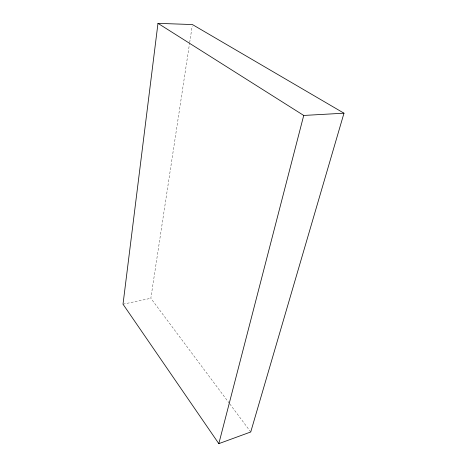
<?xml version="1.0" encoding="UTF-8"?>
<svg xmlns="http://www.w3.org/2000/svg" width="467" height="467" viewBox="0 0 467 467"><rect width="100%" height="100%" fill="white"/><g stroke="black" fill="none" stroke-linecap="round" stroke-linejoin="round"><path stroke-width="0.35" stroke-dasharray="2.33 1.75" d="M229.361 403.371L150.835 298.29L189.573 43.279M189.684 42.561L192.2 25.994M123.014 304.204L150.835 298.29M229.799 403.955L250.738 431.975"/><path stroke-width="0.7" d="M157.98 23.35L123.014 304.204L218.819 443.65L250.738 431.975L343.986 113.201L192.422 24.553L157.98 23.35L303.731 115.448L343.986 113.201M218.819 443.65L303.731 115.448"/></g></svg>
